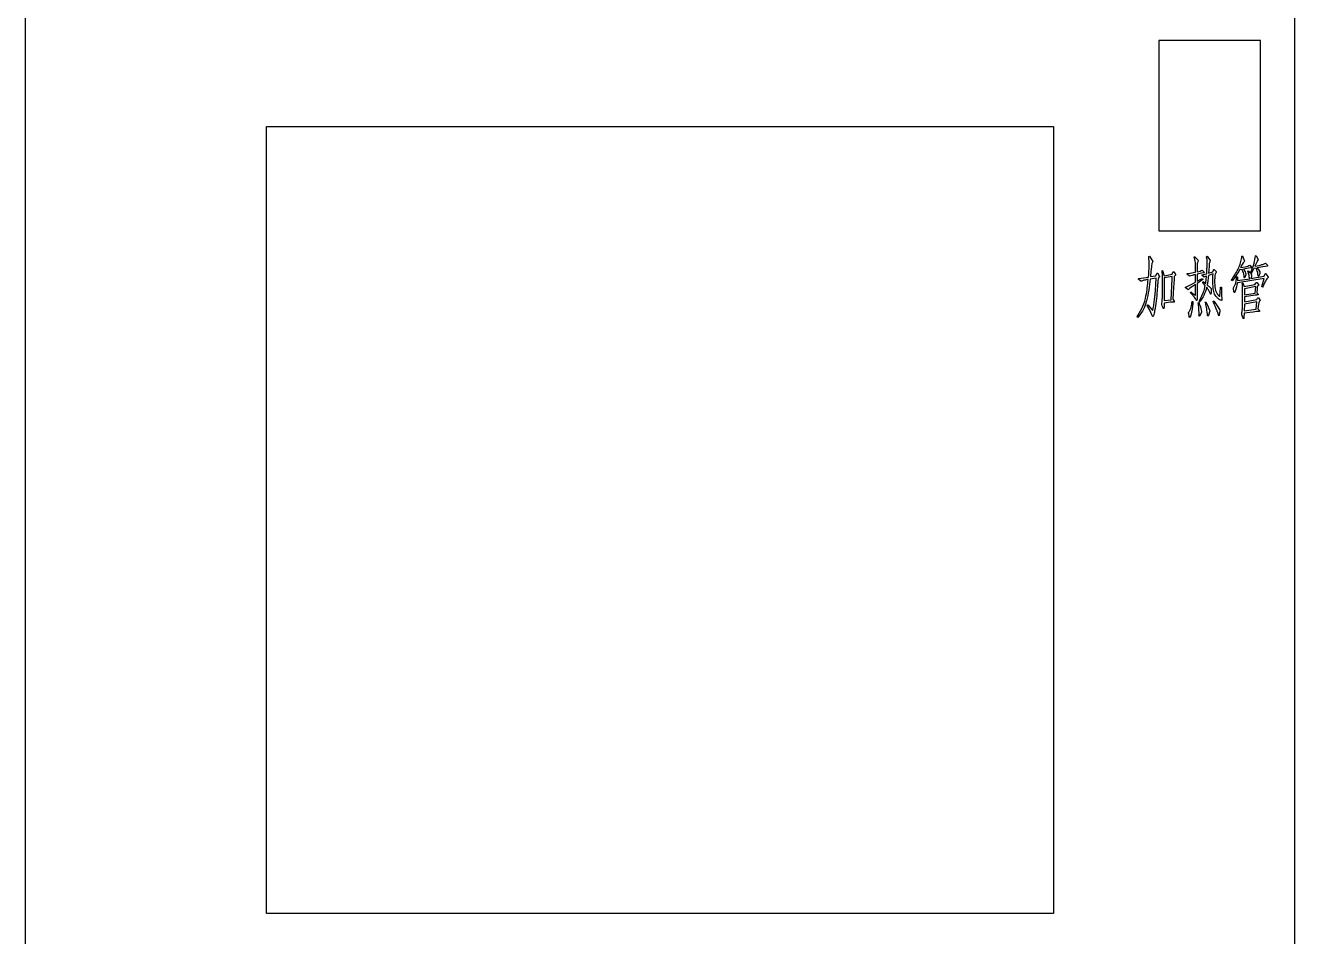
# Model space of a CAD drawing. Header units: millimetres. Extents: x 514 to 849, y -119 to 297.
# Drawn here: x 514.2 to 614.2, y -54.7 to 17.1 of the extents above; entities that cross this region are included whole.
import ezdxf

# ---------------------------------------------------------------- set-up
doc = ezdxf.new("R2010")
doc.units = ezdxf.units.MM

msp = doc.modelspace()

# ---------------------------------------------------------------- linework, layer by layer
at = {"color": 7, "linetype": 'Continuous', "lineweight": 25}
for p, q in [((514.25, -109.91), (514.25, 56.09)), ((614.25, 56.09), (614.25, -109.91)), ((603.55, 15.88), (603.55, 0.88)), ((611.55, 15.88), (603.55, 15.88)), ((611.55, 0.88), (611.55, 15.88)), ((533.25, 9.09), (595.25, 9.09)), ((533.25, -52.91), (533.25, 9.09)), ((595.25, 9.09), (595.25, -52.91)), ((603.55, 0.88), (611.55, 0.88)), ((602.76, -1.15), (602.81, -1.12)), ((602.81, -1.12), (603.08, -1.53)), ((602.97, -1.95), (602.93, -2.32)), ((606.33, -1.19), (606.36, -1.14)), ((606.36, -1.14), (606.65, -1.42)), ((606.45, -2.37), (606.45, -1.93)), ((606.58, -1.83), (606.58, -2.35)), ((607.31, -1.17), (607.36, -1.12)), ((607.34, -1.31), (607.31, -1.17)), ((607.36, -1.12), (607.6, -1.46)), ((607.36, -1.77), (607.36, -1.67)), ((607.51, -1.9), (607.48, -2.23)), ((610.12, -1.77), (609.99, -2.02)), ((609.99, -2.02), (610.34, -1.96)), ((610.08, -1.24), (610.09, -1.12)), ((610.09, -1.12), (610.15, -1.09)), ((610.2, -1.63), (610.12, -1.77)), ((610.15, -1.09), (610.29, -1.52)), ((610.71, -1.83), (610.83, -1.97)), ((611.21, -1.7), (611.12, -1.9)), ((611.12, -1.9), (611.45, -1.84)), ((611.17, -1.09), (611.22, -1.06)), ((611.22, -1.06), (611.35, -1.35)), ((611.74, -1.95), (611.3, -2.03)), ((611.35, -1.35), (611.37, -1.41)), ((611.93, -1.92), (611.74, -1.95)), ((612.11, -1.9), (611.93, -1.92)), ((611.95, -1.66), (612.1, -1.82)), ((602.12, -3.1), (601.97, -2.95)), ((601.98, -2.88), (602.15, -2.86)), ((602.15, -2.86), (602.34, -2.83)), ((602.34, -2.83), (602.54, -2.8)), ((602.54, -2.8), (602.73, -2.76)), ((603.34, -2.84), (602.87, -2.92)), ((602.93, -2.32), (602.88, -2.73)), ((602.88, -2.73), (603.31, -2.66)), ((603.31, -2.66), (603.39, -2.49)), ((603.32, -3.36), (603.34, -2.84)), ((603.47, -2.48), (603.58, -2.68)), ((603.8, -2.25), (603.85, -2.24)), ((603.83, -2.7), (603.8, -2.25)), ((603.83, -3.15), (603.83, -2.7)), ((603.85, -2.24), (603.96, -2.67)), ((603.96, -2.67), (604.59, -2.54)), ((604.61, -2.71), (603.97, -2.83)), ((603.97, -2.83), (603.97, -4.62)), ((604.51, -4.56), (604.6, -2.91)), ((604.59, -2.54), (604.66, -2.37)), ((604.6, -2.91), (604.61, -2.71)), ((604.75, -2.95), (604.7, -3.59)), ((604.72, -2.35), (604.84, -2.52)), ((605.8, -2.49), (606.01, -2.46)), ((605.96, -2.7), (605.8, -2.56)), ((606.01, -2.46), (606.28, -2.41)), ((606.28, -2.41), (606.45, -2.37)), ((606.45, -3.17), (606.45, -2.56)), ((606.9, -2.47), (606.58, -2.54)), ((606.58, -2.54), (606.58, -3.09)), ((606.58, -3.09), (606.87, -2.93)), ((606.87, -2.93), (606.98, -2.88)), ((607.09, -2.43), (606.9, -2.47)), ((607.01, -2.96), (606.93, -3.02)), ((606.96, -2.21), (607.1, -2.36)), ((607.07, -2.73), (606.97, -2.63)), ((606.98, -2.59), (607.18, -2.54)), ((606.98, -2.88), (607.01, -2.96)), ((607.2, -2.73), (607.11, -2.76)), ((607.18, -2.54), (607.32, -2.5)), ((607.31, -2.69), (607.2, -2.73)), ((607.28, -2.95), (607.31, -2.69)), ((607.82, -2.52), (607.45, -2.64)), ((607.48, -2.23), (607.47, -2.45)), ((607.47, -2.45), (607.8, -2.34)), ((607.8, -2.34), (607.86, -2.22)), ((607.81, -2.67), (607.82, -2.52)), ((607.81, -2.95), (607.81, -2.67)), ((607.81, -3.12), (607.81, -2.95)), ((607.92, -2.17), (608.06, -2.32)), ((609.28, -3), (609.32, -2.93)), ((609.37, -3), (609.31, -3.07)), ((609.67, -2.74), (609.74, -2.74)), ((609.67, -2.83), (609.67, -2.74)), ((609.74, -2.74), (609.75, -3.04)), ((611.85, -2.87), (609.74, -3.21)), ((609.75, -3.04), (610.71, -2.9)), ((610.12, -2.16), (609.91, -2.2)), ((610.62, -2.06), (610.22, -2.13)), ((610.22, -2.13), (610.34, -2.34)), ((610.27, -2.7), (610.24, -2.52)), ((610.28, -2.8), (610.27, -2.7)), ((610.4, -2.59), (610.32, -2.81)), ((610.34, -2.34), (610.38, -2.45)), ((610.56, -2.31), (610.59, -2.26)), ((610.59, -2.26), (610.75, -2.47)), ((610.83, -2.03), (610.62, -2.06)), ((610.75, -2.47), (610.79, -2.37)), ((610.83, -2.48), (610.8, -2.54)), ((610.8, -2.54), (610.84, -2.62)), ((610.8, -2.88), (611.86, -2.7)), ((610.84, -2.74), (610.8, -2.88)), ((611.22, -2.05), (611.04, -2.08)), ((611.3, -2.03), (611.42, -2.21)), ((611.36, -2.53), (611.34, -2.38)), ((611.37, -2.67), (611.36, -2.53)), ((611.42, -2.21), (611.5, -2.35)), ((611.5, -2.48), (611.43, -2.66)), ((611.66, -3.52), (611.85, -2.87)), ((611.86, -2.7), (611.93, -2.52)), ((611.99, -2.51), (612.14, -2.72)), ((603.28, -3.77), (603.32, -3.36)), ((603.45, -3.42), (603.42, -3.86)), ((603.83, -4.33), (603.83, -3.15)), ((604.7, -3.59), (604.65, -4.5)), ((605.66, -3.55), (605.83, -3.48)), ((605.77, -3.7), (605.66, -3.6)), ((605.83, -3.48), (606.14, -3.33)), ((606, -3.63), (605.85, -3.76)), ((606.21, -3.5), (606, -3.63)), ((606.05, -4), (606.08, -3.94)), ((606.08, -3.94), (606.29, -4.1)), ((606.14, -3.33), (606.45, -3.17)), ((606.45, -3.34), (606.21, -3.5)), ((606.45, -4.01), (606.45, -3.34)), ((606.93, -3.02), (606.58, -3.26)), ((606.58, -3.26), (606.58, -4.3)), ((607.01, -3.19), (607.04, -3.11)), ((607.07, -3.26), (607.01, -3.19)), ((607.04, -3.11), (607.11, -3.16)), ((607.21, -3.43), (607.07, -3.26)), ((607.11, -3.16), (607.24, -3.28)), ((607.14, -3.72), (607.21, -3.43)), ((607.4, -3.1), (607.36, -3.37)), ((607.36, -3.37), (607.63, -3.61)), ((607.56, -3.99), (607.45, -3.77)), ((607.61, -4.08), (607.56, -3.99)), ((607.67, -3.74), (607.66, -4.02)), ((607.67, -3.72), (607.67, -3.74)), ((608.39, -3.93), (608.41, -3.65)), ((608.41, -3.65), (608.42, -3.56)), ((608.42, -3.56), (608.48, -3.56)), ((608.48, -3.56), (608.48, -3.94)), ((608.48, -3.94), (608.49, -4.2)), ((609.31, -3.07), (609.28, -3)), ((609.43, -3.66), (609.42, -3.6)), ((609.47, -3.91), (609.43, -3.66)), ((610.12, -3.26), (610.17, -3.23)), ((610.13, -3.36), (610.12, -3.26)), ((610.14, -3.53), (610.13, -3.36)), ((610.15, -3.71), (610.14, -3.53)), ((610.14, -5.13), (610.15, -3.71)), ((610.17, -3.23), (610.26, -3.51)), ((610.26, -3.51), (611.12, -3.36)), ((611.18, -3.52), (610.29, -3.68)), ((610.29, -3.68), (610.29, -4.17)), ((611.12, -3.36), (611.21, -3.21)), ((611.14, -4.02), (611.18, -3.52)), ((611.3, -3.66), (611.27, -4)), ((611.27, -4), (611.36, -4.09)), ((611.29, -3.21), (611.39, -3.35)), ((611.72, -3.57), (611.66, -3.52)), ((611.76, -3.48), (611.72, -3.57)), ((602.62, -4.99), (602.66, -4.94)), ((602.66, -5.06), (602.62, -4.99)), ((602.66, -4.94), (602.71, -4.99)), ((602.71, -4.99), (602.98, -5.3)), ((603.82, -5.03), (603.79, -4.93)), ((603.97, -4.81), (603.96, -5.02)), ((603.97, -4.62), (604.51, -4.56)), ((604.45, -4.75), (603.97, -4.81)), ((604.73, -4.74), (604.45, -4.75)), ((604.65, -4.5), (604.75, -4.66)), ((606.16, -4.8), (606.17, -4.7)), ((606.17, -4.7), (606.23, -4.7)), ((606.23, -4.7), (606.23, -4.82)), ((606.5, -4.57), (606.46, -4.51)), ((606.58, -4.3), (606.57, -4.46)), ((606.66, -4.8), (606.72, -4.78)), ((606.67, -4.89), (606.66, -4.8)), ((606.72, -4.78), (606.74, -4.87)), ((606.73, -4.64), (606.77, -4.58)), ((606.79, -4.71), (606.73, -4.64)), ((606.74, -4.87), (606.82, -5.11)), ((606.82, -4.66), (606.79, -4.71)), ((607.21, -4.75), (607.26, -4.71)), ((607.24, -4.84), (607.21, -4.75)), ((607.26, -4.71), (607.29, -4.78)), ((607.29, -4.78), (607.43, -5.1)), ((607.83, -4.7), (607.88, -4.65)), ((607.86, -4.76), (607.83, -4.7)), ((607.88, -4.65), (607.92, -4.7)), ((607.92, -4.7), (608.14, -5.03)), ((608.25, -4.22), (608.31, -4.27)), ((610.29, -4.9), (610.28, -5.43)), ((610.29, -4.17), (611.14, -4.02)), ((611.13, -4.2), (610.29, -4.33)), ((610.29, -4.33), (610.29, -4.72)), ((610.29, -4.72), (611.27, -4.54)), ((611.28, -4.72), (610.29, -4.9)), ((611.22, -5.3), (611.28, -4.72)), ((611.27, -4.54), (611.33, -4.42)), ((611.4, -4.89), (611.36, -5.27)), ((611.4, -4.41), (611.5, -4.55)), ((601.85, -5.87), (601.9, -5.8)), ((601.89, -5.95), (601.85, -5.87)), ((601.95, -5.87), (601.89, -5.95)), ((602.83, -5.37), (602.66, -5.06)), ((603, -5.74), (602.83, -5.37)), ((603.05, -5.84), (603, -5.74)), ((603.1, -5.24), (603.15, -5)), ((603.86, -5.13), (603.82, -5.03)), ((603.96, -5.02), (603.96, -5.15)), ((605.93, -5.86), (605.9, -5.64)), ((606.72, -5.56), (606.71, -5.37)), ((606.91, -5.55), (606.78, -5.8)), ((606.82, -5.11), (606.89, -5.37)), ((607.37, -5.57), (607.34, -5.31)), ((607.43, -5.1), (607.54, -5.37)), ((607.55, -5.51), (607.45, -5.78)), ((608.13, -5.39), (608.04, -5.18)), ((608.14, -5.03), (608.34, -5.32)), ((608.25, -5.75), (608.19, -5.56)), ((608.36, -5.45), (608.31, -5.73)), ((610.13, -5.86), (610.09, -5.73)), ((610.19, -5.99), (610.13, -5.86)), ((610.27, -5.6), (610.25, -5.95)), ((610.71, -5.55), (610.27, -5.6)), ((610.28, -5.43), (611.01, -5.33)), ((610.99, -5.52), (610.71, -5.55)), ((611.24, -5.49), (610.99, -5.52)), ((611.01, -5.33), (611.22, -5.3)), ((611.47, -5.48), (611.24, -5.49)), ((611.36, -5.27), (611.47, -5.41)), ((595.25, -52.91), (533.25, -52.91))]:
    msp.add_line(p, q, dxfattribs=at)
at = {"color": 7, "linetype": 'Continuous', "lineweight": 25, "flags": 128}
msp.add_lwpolyline([(603.79, -4.93), (603.81, -4.6), (603.83, -4.33)], dxfattribs=at)
at = {"color": 7, "linetype": 'Continuous', "lineweight": 25}
for points, knots in [([(602.73, -2.76), (602.76, -2.46), (602.82, -1.92), (602.78, -1.39), (602.76, -1.15)], [0, 0, 0, 0, 0.5609405, 1, 1, 1, 1]), ([(603.08, -1.53), (603.05, -1.6), (602.98, -1.74), (602.97, -1.89), (602.97, -1.95)], [0, 0, 0, 0, 0.557416, 1, 1, 1, 1]), ([(606.45, -1.93), (606.45, -1.79), (606.44, -1.53), (606.36, -1.29), (606.33, -1.19)], [0, 0, 0, 0, 0.559923, 1, 1, 1, 1]), ([(606.65, -1.42), (606.62, -1.5), (606.58, -1.63), (606.58, -1.76), (606.58, -1.83)], [0, 0, 0, 0, 0.559446, 1, 1, 1, 1]), ([(607.32, -2.5), (607.33, -2.36), (607.34, -2.12), (607.35, -1.88), (607.36, -1.77)], [0, 0, 0, 0, 0.560003, 1, 1, 1, 1]), ([(607.36, -1.67), (607.36, -1.6), (607.36, -1.48), (607.34, -1.36), (607.34, -1.31)], [0, 0, 0, 0, 0.560106, 1, 1, 1, 1]), ([(607.6, -1.46), (607.57, -1.54), (607.52, -1.68), (607.51, -1.83), (607.51, -1.9)], [0, 0, 0, 0, 0.5583205, 1, 1, 1, 1]), ([(609.32, -2.93), (609.51, -2.64), (609.78, -2.23), (609.99, -1.64), (610.05, -1.37), (610.08, -1.24)], [0, 0, 0, 0, 0.559942, 0.780185, 1, 1, 1, 1]), ([(610.29, -1.52), (610.27, -1.54), (610.24, -1.58), (610.21, -1.62), (610.2, -1.63)], [0, 0, 0, 0, 0.5603276, 1, 1, 1, 1]), ([(610.34, -1.96), (610.41, -1.94), (610.54, -1.92), (610.66, -1.85), (610.71, -1.83)], [0, 0, 0, 0, 0.560364, 1, 1, 1, 1]), ([(610.79, -2.37), (610.89, -2.14), (611.07, -1.73), (611.14, -1.29), (611.17, -1.09)], [0, 0, 0, 0, 0.560154, 1, 1, 1, 1]), ([(610.83, -1.97), (610.84, -1.98), (610.85, -1.99), (610.85, -2.01), (610.85, -2.02), (610.84, -2.03), (610.83, -2.03)], [0, 0, 0, 0, 0.498424, 0.62393, 0.750213, 1, 1, 1, 1]), ([(611.33, -1.47), (611.31, -1.51), (611.26, -1.58), (611.23, -1.66), (611.21, -1.7)], [0, 0, 0, 0, 0.559565, 1, 1, 1, 1]), ([(611.37, -1.41), (611.37, -1.42), (611.36, -1.45), (611.34, -1.46), (611.33, -1.47)], [0, 0, 0, 0, 0.556952, 1, 1, 1, 1]), ([(611.45, -1.84), (611.55, -1.82), (611.73, -1.78), (611.88, -1.7), (611.95, -1.66)], [0, 0, 0, 0, 0.560091, 1, 1, 1, 1]), ([(612.1, -1.82), (612.11, -1.83), (612.12, -1.85), (612.12, -1.88), (612.12, -1.89), (612.11, -1.9)], [0, 0, 0, 0, 0.5583929, 0.7807051, 1, 1, 1, 1]), ([(601.9, -5.8), (602.05, -5.56), (602.33, -5.07), (602.6, -4.1), (602.67, -3.39), (602.71, -2.95)], [0, 0, 0, 0, 0.2799246, 0.5597858, 1, 1, 1, 1]), ([(601.97, -2.95), (601.96, -2.95), (601.95, -2.94), (601.94, -2.92), (601.95, -2.9), (601.96, -2.89), (601.97, -2.88), (601.98, -2.88)], [0, 0, 0, 0, 0.2498737, 0.4982431, 0.6250531, 0.7501587, 1, 1, 1, 1]), ([(602.87, -2.92), (602.8, -3.5), (602.7, -4.31), (602.37, -5.31), (602.09, -5.69), (601.95, -5.87)], [0, 0, 0, 0, 0.559992, 0.779909, 1, 1, 1, 1]), ([(602.71, -2.95), (602.6, -2.97), (602.4, -3.01), (602.21, -3.07), (602.12, -3.1)], [0, 0, 0, 0, 0.560097, 1, 1, 1, 1]), ([(603.39, -2.49), (603.4, -2.48), (603.4, -2.46), (603.42, -2.45), (603.43, -2.45), (603.44, -2.45), (603.46, -2.46), (603.46, -2.47), (603.47, -2.48)], [0, 0, 0, 0, 0.248696, 0.376246, 0.499475, 0.639254, 0.781231, 1, 1, 1, 1]), ([(603.56, -2.77), (603.53, -2.82), (603.47, -2.93), (603.47, -3.16), (603.46, -3.32), (603.45, -3.42)], [0, 0, 0, 0, 0.2699642, 0.5538179, 1, 1, 1, 1]), ([(603.58, -2.68), (603.59, -2.69), (603.6, -2.7), (603.6, -2.72), (603.6, -2.74), (603.58, -2.76), (603.57, -2.77), (603.56, -2.77)], [0, 0, 0, 0, 0.314328, 0.437751, 0.560062, 0.806221, 1, 1, 1, 1]), ([(604.66, -2.37), (604.66, -2.37), (604.67, -2.36), (604.68, -2.34), (604.7, -2.34), (604.71, -2.34), (604.72, -2.35), (604.72, -2.35)], [0, 0, 0, 0, 0.248573, 0.499793, 0.623972, 0.750064, 1, 1, 1, 1]), ([(604.84, -2.63), (604.82, -2.65), (604.77, -2.7), (604.76, -2.82), (604.75, -2.9), (604.75, -2.95)], [0, 0, 0, 0, 0.280086, 0.559425, 1, 1, 1, 1]), ([(604.84, -2.52), (604.85, -2.53), (604.86, -2.55), (604.87, -2.59), (604.85, -2.61), (604.84, -2.63)], [0, 0, 0, 0, 0.2814171, 0.5569797, 1, 1, 1, 1]), ([(605.8, -2.56), (605.8, -2.55), (605.79, -2.54), (605.78, -2.52), (605.78, -2.51), (605.78, -2.5), (605.79, -2.49), (605.8, -2.49), (605.8, -2.49)], [0, 0, 0, 0, 0.249464, 0.497178, 0.625189, 0.751218, 0.871451, 1, 1, 1, 1]), ([(606.45, -2.56), (606.36, -2.58), (606.19, -2.62), (606.03, -2.68), (605.96, -2.7)], [0, 0, 0, 0, 0.560114, 1, 1, 1, 1]), ([(606.58, -2.35), (606.65, -2.33), (606.79, -2.3), (606.9, -2.24), (606.96, -2.21)], [0, 0, 0, 0, 0.5601569, 1, 1, 1, 1]), ([(606.97, -2.63), (606.96, -2.63), (606.95, -2.62), (606.95, -2.61), (606.95, -2.61), (606.96, -2.6), (606.97, -2.59), (606.98, -2.59), (606.98, -2.59)], [0, 0, 0, 0, 0.248339, 0.375392, 0.437314, 0.498687, 0.752675, 1, 1, 1, 1]), ([(607.11, -2.76), (607.1, -2.76), (607.08, -2.75), (607.07, -2.74), (607.07, -2.73)], [0, 0, 0, 0, 0.553062, 1, 1, 1, 1]), ([(607.1, -2.36), (607.1, -2.37), (607.11, -2.38), (607.12, -2.4), (607.11, -2.41), (607.1, -2.42), (607.09, -2.42), (607.09, -2.43)], [0, 0, 0, 0, 0.24877, 0.499959, 0.624644, 0.750264, 1, 1, 1, 1]), ([(607.24, -3.28), (607.25, -3.21), (607.26, -3.11), (607.28, -3), (607.28, -2.95)], [0, 0, 0, 0, 0.559997, 1, 1, 1, 1]), ([(607.45, -2.64), (607.44, -2.73), (607.43, -2.88), (607.41, -3.03), (607.4, -3.1)], [0, 0, 0, 0, 0.56, 1, 1, 1, 1]), ([(607.86, -2.22), (607.86, -2.2), (607.87, -2.18), (607.89, -2.16), (607.91, -2.16), (607.92, -2.17), (607.92, -2.17), (607.92, -2.17)], [0, 0, 0, 0, 0.5565161, 0.6829594, 0.8057033, 0.8977219, 1, 1, 1, 1]), ([(608.04, -2.43), (608.01, -2.5), (607.96, -2.65), (607.95, -2.92), (607.94, -3.11), (607.94, -3.23)], [0, 0, 0, 0, 0.275452, 0.557078, 1, 1, 1, 1]), ([(608.06, -2.32), (608.06, -2.33), (608.08, -2.35), (608.07, -2.4), (608.05, -2.42), (608.04, -2.43)], [0, 0, 0, 0, 0.281667, 0.558427, 1, 1, 1, 1]), ([(609.91, -2.2), (609.82, -2.35), (609.65, -2.63), (609.46, -2.89), (609.37, -3)], [0, 0, 0, 0, 0.560084, 1, 1, 1, 1]), ([(609.42, -3.6), (609.46, -3.53), (609.55, -3.41), (609.64, -3.15), (609.66, -2.95), (609.67, -2.83)], [0, 0, 0, 0, 0.278407, 0.559269, 1, 1, 1, 1]), ([(610.24, -2.52), (610.22, -2.45), (610.19, -2.33), (610.14, -2.21), (610.12, -2.16)], [0, 0, 0, 0, 0.559672, 1, 1, 1, 1]), ([(610.32, -2.81), (610.31, -2.82), (610.31, -2.82), (610.3, -2.83), (610.3, -2.83), (610.29, -2.83), (610.29, -2.82), (610.28, -2.81), (610.28, -2.8), (610.28, -2.8)], [0, 0, 0, 0, 0.249987, 0.313271, 0.373592, 0.434171, 0.497896, 0.750692, 1, 1, 1, 1]), ([(610.38, -2.45), (610.39, -2.47), (610.41, -2.52), (610.41, -2.56), (610.4, -2.59)], [0, 0, 0, 0, 0.562579, 1, 1, 1, 1]), ([(610.71, -2.9), (610.69, -2.79), (610.65, -2.59), (610.59, -2.4), (610.56, -2.31)], [0, 0, 0, 0, 0.55986, 1, 1, 1, 1]), ([(611.04, -2.08), (611, -2.16), (610.94, -2.29), (610.87, -2.42), (610.83, -2.48)], [0, 0, 0, 0, 0.5599895, 1, 1, 1, 1]), ([(610.84, -2.62), (610.85, -2.63), (610.86, -2.65), (610.85, -2.7), (610.84, -2.72), (610.84, -2.74)], [0, 0, 0, 0, 0.279658, 0.559167, 1, 1, 1, 1]), ([(611.34, -2.38), (611.32, -2.32), (611.28, -2.21), (611.24, -2.1), (611.22, -2.05)], [0, 0, 0, 0, 0.559833, 1, 1, 1, 1]), ([(611.43, -2.66), (611.42, -2.66), (611.42, -2.68), (611.41, -2.69), (611.4, -2.7), (611.4, -2.7), (611.39, -2.7), (611.38, -2.69), (611.38, -2.68), (611.37, -2.67)], [0, 0, 0, 0, 0.309289, 0.456842, 0.511014, 0.561844, 0.65419, 0.751388, 1, 1, 1, 1]), ([(611.5, -2.35), (611.51, -2.37), (611.52, -2.41), (611.51, -2.46), (611.5, -2.48)], [0, 0, 0, 0, 0.561494, 1, 1, 1, 1]), ([(612.13, -2.82), (612.05, -2.93), (611.9, -3.14), (611.81, -3.38), (611.76, -3.48)], [0, 0, 0, 0, 0.558099, 1, 1, 1, 1]), ([(611.93, -2.52), (611.94, -2.51), (611.94, -2.5), (611.95, -2.49), (611.96, -2.49), (611.97, -2.49), (611.98, -2.5), (611.99, -2.5), (611.99, -2.51)], [0, 0, 0, 0, 0.277976, 0.391292, 0.500536, 0.623551, 0.75133, 1, 1, 1, 1]), ([(612.14, -2.72), (612.14, -2.73), (612.15, -2.74), (612.17, -2.76), (612.17, -2.78), (612.16, -2.79), (612.14, -2.8), (612.13, -2.81), (612.13, -2.82)], [0, 0, 0, 0, 0.313417, 0.4398, 0.560327, 0.683149, 0.806373, 1, 1, 1, 1]), ([(603.42, -3.86), (603.37, -4.39), (603.31, -5.04), (603.16, -5.71), (603.1, -5.86), (603.08, -5.87), (603.07, -5.88), (603.07, -5.88), (603.06, -5.87), (603.05, -5.86), (603.05, -5.85), (603.05, -5.84)], [0, 0, 0, 0, 0.749852, 0.937271, 0.972315, 0.97537, 0.976716, 0.978027, 0.981013, 0.984377, 1, 1, 1, 1]), ([(603.15, -5), (603.17, -4.86), (603.2, -4.63), (603.23, -4.31), (603.27, -4.04), (603.28, -3.86), (603.28, -3.77)], [0, 0, 0, 0, 0.340003, 0.560012, 0.779991, 1, 1, 1, 1]), ([(605.66, -3.6), (605.66, -3.6), (605.65, -3.59), (605.65, -3.57), (605.65, -3.56), (605.66, -3.56), (605.66, -3.55)], [0, 0, 0, 0, 0.2795993, 0.559838, 0.7784394, 1, 1, 1, 1]), ([(605.85, -3.76), (605.83, -3.75), (605.81, -3.73), (605.78, -3.71), (605.77, -3.7)], [0, 0, 0, 0, 0.5588148, 1, 1, 1, 1]), ([(606.77, -4.58), (606.85, -4.43), (607, -4.15), (607.1, -3.85), (607.14, -3.72)], [0, 0, 0, 0, 0.560076, 1, 1, 1, 1]), ([(607.32, -3.57), (607.25, -3.79), (607.14, -4.18), (606.92, -4.51), (606.82, -4.66)], [0, 0, 0, 0, 0.5597189, 1, 1, 1, 1]), ([(607.45, -3.77), (607.42, -3.74), (607.38, -3.67), (607.34, -3.6), (607.32, -3.57)], [0, 0, 0, 0, 0.559989, 1, 1, 1, 1]), ([(607.63, -3.61), (607.64, -3.63), (607.67, -3.66), (607.67, -3.7), (607.67, -3.72)], [0, 0, 0, 0, 0.558985, 1, 1, 1, 1]), ([(608.5, -4.62), (608.43, -4.59), (608.3, -4.53), (608.07, -4.33), (607.87, -4.01), (607.82, -3.56), (607.81, -3.27), (607.81, -3.12)], [0, 0, 0, 0, 0.1239942, 0.2495663, 0.498232, 0.7492108, 1, 1, 1, 1]), ([(607.94, -3.23), (607.95, -3.43), (607.97, -3.7), (608.1, -4.04), (608.2, -4.16), (608.25, -4.22)], [0, 0, 0, 0, 0.560167, 0.780359, 1, 1, 1, 1]), ([(608.31, -4.27), (608.32, -4.27), (608.32, -4.28), (608.33, -4.28), (608.33, -4.28), (608.33, -4.28), (608.33, -4.29), (608.33, -4.28), (608.33, -4.28), (608.34, -4.28), (608.34, -4.28), (608.34, -4.27), (608.35, -4.25), (608.37, -4.14), (608.38, -4.03), (608.39, -3.93)], [0, 0, 0, 0, 0.034366, 0.052669, 0.056978, 0.060766, 0.064062, 0.067113, 0.070537, 0.074485, 0.087727, 0.111658, 0.157061, 0.251515, 1, 1, 1, 1]), ([(609.74, -3.21), (609.69, -3.43), (609.65, -3.68), (609.55, -3.93), (609.53, -3.96), (609.52, -3.98), (609.51, -3.99), (609.5, -3.99), (609.49, -3.99), (609.49, -3.98), (609.48, -3.98), (609.47, -3.95), (609.47, -3.93), (609.47, -3.91)], [0, 0, 0, 0, 0.7488256, 0.8278353, 0.8623754, 0.890039, 0.8958703, 0.9017962, 0.9078235, 0.9136605, 0.9254955, 0.937625, 1, 1, 1, 1]), ([(611.21, -3.21), (611.21, -3.21), (611.22, -3.2), (611.23, -3.18), (611.24, -3.18), (611.26, -3.18), (611.28, -3.2), (611.29, -3.21)], [0, 0, 0, 0, 0.2475501, 0.3822612, 0.4425315, 0.5038579, 1, 1, 1, 1]), ([(611.39, -3.35), (611.4, -3.36), (611.41, -3.38), (611.4, -3.41), (611.37, -3.44), (611.3, -3.51), (611.3, -3.6), (611.3, -3.66)], [0, 0, 0, 0, 0.1258311, 0.1874696, 0.2502448, 0.5002065, 1, 1, 1, 1]), ([(604.75, -4.66), (604.76, -4.68), (604.77, -4.69), (604.77, -4.72), (604.77, -4.72), (604.76, -4.73), (604.76, -4.73), (604.75, -4.74), (604.74, -4.74), (604.73, -4.74)], [0, 0, 0, 0, 0.500083, 0.560823, 0.622265, 0.685943, 0.748894, 0.871231, 1, 1, 1, 1]), ([(605.9, -5.64), (605.89, -5.62), (605.88, -5.59), (605.92, -5.52), (606, -5.42), (606.09, -5.17), (606.13, -4.94), (606.16, -4.8)], [0, 0, 0, 0, 0.062715, 0.122503, 0.247626, 0.498517, 1, 1, 1, 1]), ([(606.23, -4.82), (606.19, -5.13), (606.15, -5.51), (606.02, -5.88), (605.99, -5.94), (605.98, -5.95), (605.97, -5.95), (605.97, -5.95), (605.97, -5.95), (605.97, -5.95), (605.96, -5.95), (605.94, -5.92), (605.94, -5.88), (605.93, -5.86)], [0, 0, 0, 0, 0.749063, 0.890083, 0.904872, 0.910767, 0.916606, 0.918863, 0.92097, 0.923046, 0.925269, 0.937771, 1, 1, 1, 1]), ([(606.46, -4.51), (606.39, -4.41), (606.26, -4.23), (606.11, -4.07), (606.05, -4)], [0, 0, 0, 0, 0.559922, 1, 1, 1, 1]), ([(606.29, -4.1), (606.31, -4.12), (606.35, -4.15), (606.39, -4.18), (606.41, -4.19), (606.42, -4.2), (606.42, -4.2), (606.43, -4.2), (606.43, -4.19), (606.44, -4.18), (606.45, -4.14), (606.45, -4.08), (606.45, -4.03), (606.45, -4.01)], [0, 0, 0, 0, 0.250412, 0.3728, 0.42144, 0.446673, 0.457206, 0.467754, 0.484228, 0.501402, 0.657348, 0.780331, 1, 1, 1, 1]), ([(606.57, -4.46), (606.57, -4.49), (606.56, -4.52), (606.55, -4.57), (606.55, -4.59), (606.54, -4.6), (606.53, -4.6), (606.53, -4.6), (606.52, -4.6), (606.51, -4.59), (606.5, -4.58), (606.5, -4.57)], [0, 0, 0, 0, 0.37254, 0.559647, 0.654596, 0.70143, 0.749659, 0.779476, 0.810219, 0.876517, 1, 1, 1, 1]), ([(606.71, -5.37), (606.7, -5.28), (606.7, -5.12), (606.68, -4.96), (606.67, -4.89)], [0, 0, 0, 0, 0.560005, 1, 1, 1, 1]), ([(607.34, -5.31), (607.32, -5.22), (607.29, -5.07), (607.25, -4.91), (607.24, -4.84)], [0, 0, 0, 0, 0.560041, 1, 1, 1, 1]), ([(607.66, -4.02), (607.66, -4.04), (607.66, -4.07), (607.65, -4.1), (607.64, -4.11), (607.64, -4.11), (607.64, -4.11), (607.63, -4.11), (607.63, -4.1), (607.62, -4.09), (607.62, -4.09), (607.61, -4.08)], [0, 0, 0, 0, 0.560725, 0.654276, 0.67904, 0.702614, 0.725003, 0.748955, 0.820133, 0.89008, 1, 1, 1, 1]), ([(608.04, -5.18), (608.01, -5.1), (607.95, -4.96), (607.88, -4.82), (607.86, -4.76)], [0, 0, 0, 0, 0.56, 1, 1, 1, 1]), ([(608.49, -4.2), (608.49, -4.27), (608.5, -4.4), (608.51, -4.52), (608.52, -4.58)], [0, 0, 0, 0, 0.560008, 1, 1, 1, 1]), ([(608.52, -4.58), (608.52, -4.59), (608.52, -4.6), (608.51, -4.62), (608.5, -4.62), (608.5, -4.62)], [0, 0, 0, 0, 0.5580592, 0.7820826, 1, 1, 1, 1]), ([(611.36, -4.09), (611.37, -4.1), (611.38, -4.11), (611.38, -4.13), (611.37, -4.14), (611.37, -4.15), (611.36, -4.16), (611.34, -4.16), (611.32, -4.17), (611.28, -4.17), (611.22, -4.18), (611.16, -4.19), (611.13, -4.2)], [0, 0, 0, 0, 0.124836, 0.156043, 0.18693, 0.219092, 0.249844, 0.323632, 0.381624, 0.48513, 0.669958, 1, 1, 1, 1]), ([(611.33, -4.42), (611.34, -4.41), (611.35, -4.4), (611.36, -4.39), (611.38, -4.39), (611.39, -4.4), (611.4, -4.41), (611.4, -4.41)], [0, 0, 0, 0, 0.24977, 0.498583, 0.623452, 0.750068, 1, 1, 1, 1]), ([(611.5, -4.55), (611.51, -4.57), (611.53, -4.59), (611.53, -4.62), (611.5, -4.66), (611.42, -4.73), (611.41, -4.82), (611.4, -4.89)], [0, 0, 0, 0, 0.126086, 0.187641, 0.250552, 0.501904, 1, 1, 1, 1]), ([(602.98, -5.3), (602.99, -5.31), (603.01, -5.34), (603.03, -5.37), (603.04, -5.37), (603.05, -5.37)], [0, 0, 0, 0, 0.560264, 0.784034, 1, 1, 1, 1]), ([(603.05, -5.37), (603.06, -5.36), (603.08, -5.34), (603.09, -5.29), (603.1, -5.26), (603.1, -5.24)], [0, 0, 0, 0, 0.274967, 0.557314, 1, 1, 1, 1]), ([(603.96, -5.15), (603.96, -5.17), (603.95, -5.19), (603.94, -5.22), (603.93, -5.24), (603.93, -5.24), (603.92, -5.24), (603.91, -5.24), (603.9, -5.22), (603.88, -5.19), (603.87, -5.15), (603.86, -5.13)], [0, 0, 0, 0, 0.2491598, 0.3419578, 0.3910586, 0.4364047, 0.4722372, 0.5074549, 0.5787582, 0.7200847, 1, 1, 1, 1]), ([(606.78, -5.8), (606.77, -5.81), (606.77, -5.82), (606.76, -5.84), (606.75, -5.85), (606.74, -5.85), (606.74, -5.85), (606.74, -5.85), (606.73, -5.85), (606.73, -5.84), (606.7, -5.79), (606.72, -5.69), (606.72, -5.6), (606.72, -5.56)], [0, 0, 0, 0, 0.094255, 0.140923, 0.168997, 0.180002, 0.190006, 0.199554, 0.209928, 0.221223, 0.254218, 0.668304, 1, 1, 1, 1]), ([(606.89, -5.37), (606.91, -5.4), (606.93, -5.46), (606.91, -5.52), (606.91, -5.55)], [0, 0, 0, 0, 0.564584, 1, 1, 1, 1]), ([(607.45, -5.78), (607.45, -5.79), (607.44, -5.81), (607.43, -5.84), (607.42, -5.84), (607.42, -5.85), (607.41, -5.85), (607.41, -5.84), (607.41, -5.84), (607.39, -5.81), (607.39, -5.76), (607.39, -5.67), (607.38, -5.61), (607.37, -5.57)], [0, 0, 0, 0, 0.093972, 0.187551, 0.199173, 0.209727, 0.218849, 0.226526, 0.235206, 0.250619, 0.485087, 0.670155, 1, 1, 1, 1]), ([(607.54, -5.37), (607.56, -5.4), (607.58, -5.44), (607.56, -5.49), (607.55, -5.51)], [0, 0, 0, 0, 0.559065, 1, 1, 1, 1]), ([(608.19, -5.56), (608.18, -5.53), (608.16, -5.47), (608.14, -5.42), (608.13, -5.39)], [0, 0, 0, 0, 0.559945, 1, 1, 1, 1]), ([(608.31, -5.73), (608.31, -5.75), (608.3, -5.77), (608.3, -5.79), (608.29, -5.8), (608.29, -5.8), (608.28, -5.81), (608.27, -5.8), (608.27, -5.8), (608.26, -5.78), (608.25, -5.76), (608.25, -5.75)], [0, 0, 0, 0, 0.280653, 0.420665, 0.491755, 0.527817, 0.562146, 0.609719, 0.656437, 0.751111, 1, 1, 1, 1]), ([(608.34, -5.32), (608.35, -5.34), (608.37, -5.38), (608.37, -5.43), (608.36, -5.45)], [0, 0, 0, 0, 0.55985, 1, 1, 1, 1]), ([(610.09, -5.73), (610.09, -5.68), (610.09, -5.56), (610.14, -5.37), (610.14, -5.22), (610.14, -5.13)], [0, 0, 0, 0, 0.271232, 0.554397, 1, 1, 1, 1]), ([(610.25, -5.95), (610.25, -5.97), (610.25, -6), (610.24, -6.02), (610.23, -6.04), (610.23, -6.04), (610.23, -6.05), (610.22, -6.05), (610.22, -6.05), (610.21, -6.04), (610.2, -6.02), (610.19, -6.01), (610.19, -5.99)], [0, 0, 0, 0, 0.314442, 0.4523028, 0.5063358, 0.5633391, 0.5873377, 0.6090584, 0.632138, 0.6572754, 0.7509219, 1, 1, 1, 1]), ([(611.47, -5.41), (611.48, -5.42), (611.49, -5.43), (611.49, -5.46), (611.48, -5.47), (611.48, -5.48), (611.47, -5.48)], [0, 0, 0, 0, 0.498557, 0.624174, 0.750542, 1, 1, 1, 1])]:
    msp.add_open_spline(points, degree=3, knots=knots, dxfattribs=at)

doc.saveas('drawing.dxf')
